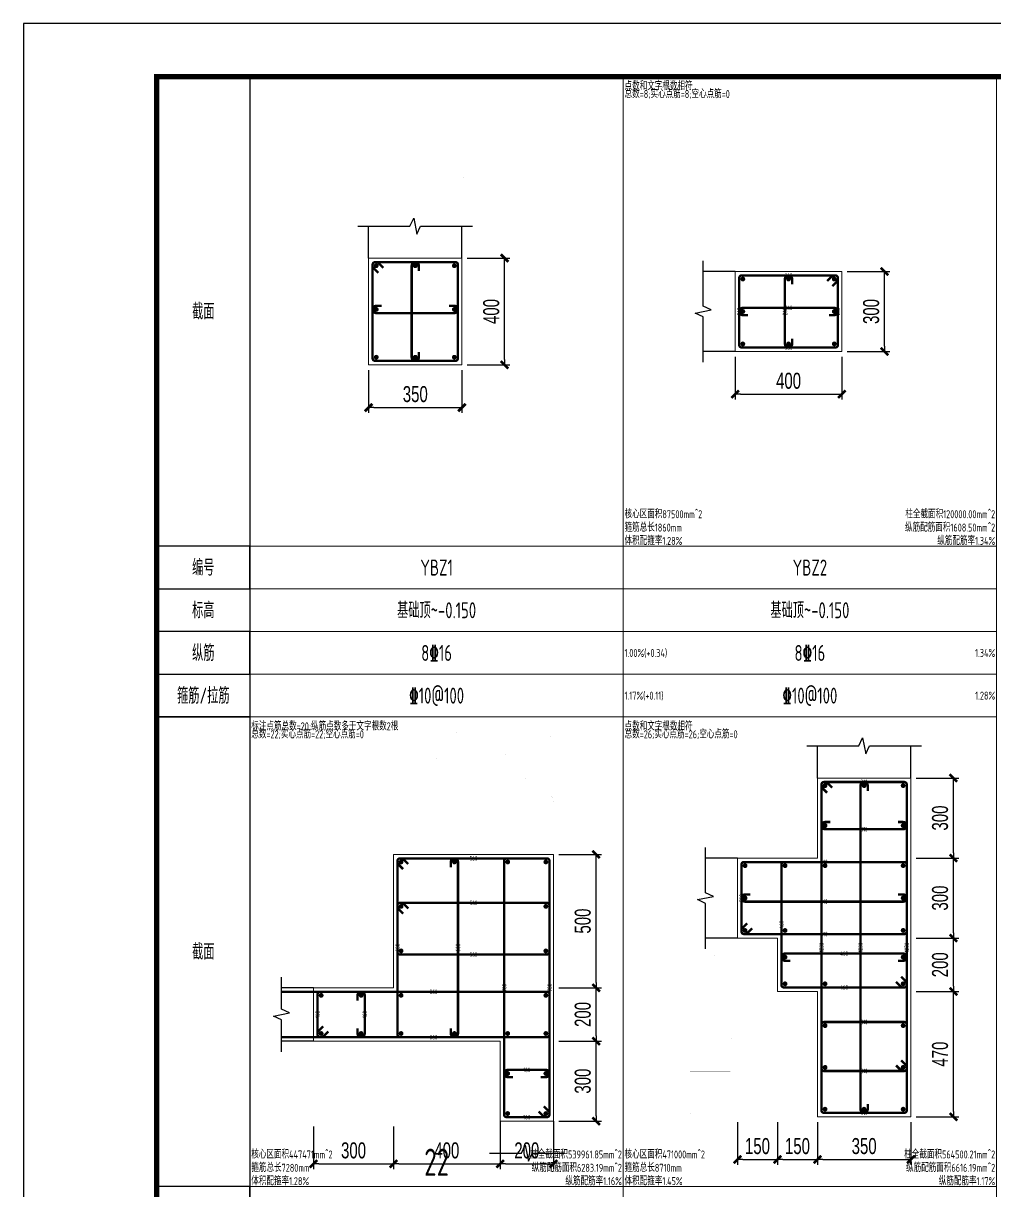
# Model space of a CAD drawing. Extents: x -129922 to 1190196, y -520662 to 139923.
# Drawn here: x 391697 to 409931, y -52193 to -30297 of the extents above; entities that cross this region are included whole.
import ezdxf
from ezdxf.enums import TextEntityAlignment as Align

# ---------------------------------------------------------------- set-up
doc = ezdxf.new("R2010")
doc.units = 0
doc.header["$LTSCALE"] = 1000
doc.header["$MEASUREMENT"] = 0
for name, color, linetype, lineweight in [('S-墙柱-REIN', 1, 'Continuous', 20), ('S-墙柱-大样细线', 7, 'Continuous', 20), ('S-大样-REIN', 1, 'Continuous', 20), ('S-大样-实线', 2, 'Continuous', 20), ('S-板-楼板负筋', 1, 'Continuous', 20), ('S-通用-TAB', 7, 'Continuous', 20)]:
    doc.layers.add(name, color=color, linetype=linetype, lineweight=lineweight)
for name, color, linetype in [('S-墙柱-大样细线-pdx', 7, 'Continuous'), ('S-大样-REIN-墙筋', 6, 'Continuous'), ('S-大样-实线-pdx', 7, 'Continuous'), ('S-通用-TAB-表头', 127, 'Continuous'), ('Y-云图图框', 7, 'Continuous'), ('z-计算配筋', 7, 'Continuous'), ('z-详图标注', 3, 'Continuous')]:
    doc.layers.add(name, color=color, linetype=linetype)
doc.layers.add('箍筋长度', color=3, linetype='Continuous', plot=False)
doc.layers.add('配箍校核', color=34, linetype='Continuous', plot=False)
doc.styles.add('_YT_Name', font='', dxfattribs={"width": 0.8})
doc.styles.add('_YT_Sign_Text', font='ros.shx', dxfattribs={"width": 0.8, "bigfont": 'hztxt.shx'})
doc.styles.add('BW_Dim', font='Bweng.shx', dxfattribs={"width": 0.7, "bigfont": 'hztxt.shx'})
doc.styles.add('BW_Rein', font='tssdeng.shx', dxfattribs={"width": 0.7, "bigfont": 'hztxt.shx'})
doc.styles.get("Standard").update_dxf_attribs({"font": 'gbenor.shx', "bigfont": 'gbcbig.shx'})
doc.styles.get('_YT_Name').set_extended_font_data('SimHei')
doc.dimstyles.new('Cyz_20_100', dxfattribs={"dimtxt": 300, "dimasz": 100, "dimexe": 100, "dimexo": 100, "dimgap": 100, "dimtad": 1, "dimdec": 0, "dimlfac": 0.2, "dimzin": 0, "dimdsep": 46, "dimtxsty": 'BW_Dim', "dimblk": '_bwk', "dimcen": 0, "dimclrt": 7, "dimadec": 0, "dimazin": 0, "dimtfac": 1, "dimtdec": 0, "dimtix": 1, "dimtmove": 2, "dimatfit": 0, "dimfxl": 0, "dimtolj": 1, "dimtzin": 0, "dimarcsym": 0})

# ---------------------------------------------------------------- blocks, each defined once
blk = doc.blocks.new('_bwk')
blk.add_line((-1, 0), (0, 0))
at = {"const_width": 0.5}
blk.add_lwpolyline([(-0.7, -0.7), (0.7, 0.7)], dxfattribs=at)
blk = doc.blocks.new('*D727')
at = {"layer": 'Defpoints', "color": 0, "transparency": 16777216}
for p in [(399922, -34697), (400722, -34697), (399922, -36697)]:
    blk.add_point(p, dxfattribs=at)
at = {"layer": 'z-详图标注', "color": 0, "lineweight": -2, "transparency": 16777216}
for p, q in [((400022, -34697), (400822, -34697)), ((400722, -36597), (400722, -34797)), ((400022, -36697), (400822, -36697))]:
    blk.add_line(p, q, dxfattribs=at)
at = {"layer": 'z-详图标注', "color": 0, "lineweight": -2, "transparency": 16777216, "xscale": 100, "yscale": 100, "zscale": 100}
for p, rotation in [((400722, -34697), 90), ((400722, -36697), 270)]:
    blk.add_blockref('_bwk', p, dxfattribs=dict(at, rotation=rotation))
at = {"layer": 'z-详图标注', "color": 7, "transparency": 16777216, "insert": (400472, -35697), "char_height": 300, "attachment_point": 5, "rotation": 90, "style": 'BW_Dim'}
blk.add_mtext('\\A1;400', dxfattribs=at)
blk = doc.blocks.new('*D728')
at = {"layer": 'Defpoints', "color": 0, "transparency": 16777216}
for p in [(398172, -36697), (399922, -36697), (399922, -37497)]:
    blk.add_point(p, dxfattribs=at)
at = {"layer": 'z-详图标注', "color": 0, "lineweight": -2, "transparency": 16777216}
for p, q in [((398172, -36797), (398172, -37597)), ((399922, -36797), (399922, -37597)), ((398272, -37497), (399822, -37497))]:
    blk.add_line(p, q, dxfattribs=at)
at = {"layer": 'z-详图标注', "color": 0, "lineweight": -2, "transparency": 16777216, "xscale": 100, "yscale": 100, "zscale": 100, "rotation": 180}
blk.add_blockref('_bwk', (398172, -37497), dxfattribs=at)
at = {"layer": 'z-详图标注', "color": 0, "lineweight": -2, "transparency": 16777216, "xscale": 100, "yscale": 100, "zscale": 100}
blk.add_blockref('_bwk', (399922, -37497), dxfattribs=at)
at = {"layer": 'z-详图标注', "color": 7, "transparency": 16777216, "insert": (399047, -37247), "char_height": 300, "attachment_point": 5, "style": 'BW_Dim'}
blk.add_mtext('\\A1;350', dxfattribs=at)
blk = doc.blocks.new('*D729')
at = {"layer": 'Defpoints', "color": 0, "transparency": 16777216}
for p in [(407047, -34947), (407847, -34947), (407047, -36447)]:
    blk.add_point(p, dxfattribs=at)
at = {"layer": 'z-详图标注', "color": 0, "lineweight": -2, "transparency": 16777216}
for p, q in [((407147, -34947), (407947, -34947)), ((407847, -36347), (407847, -35047)), ((407147, -36447), (407947, -36447))]:
    blk.add_line(p, q, dxfattribs=at)
at = {"layer": 'z-详图标注', "color": 0, "lineweight": -2, "transparency": 16777216, "xscale": 100, "yscale": 100, "zscale": 100}
for p, rotation in [((407847, -34947), 90), ((407847, -36447), 270)]:
    blk.add_blockref('_bwk', p, dxfattribs=dict(at, rotation=rotation))
at = {"layer": 'z-详图标注', "color": 7, "transparency": 16777216, "insert": (407597, -35697), "char_height": 300, "attachment_point": 5, "rotation": 90, "style": 'BW_Dim'}
blk.add_mtext('\\A1;300', dxfattribs=at)
blk = doc.blocks.new('*D730')
at = {"layer": 'Defpoints', "color": 0, "transparency": 16777216}
for p in [(405047, -36447), (407047, -36447), (407047, -37247)]:
    blk.add_point(p, dxfattribs=at)
at = {"layer": 'z-详图标注', "color": 0, "lineweight": -2, "transparency": 16777216}
for p, q in [((405047, -36547), (405047, -37347)), ((407047, -36547), (407047, -37347)), ((405147, -37247), (406947, -37247))]:
    blk.add_line(p, q, dxfattribs=at)
at = {"layer": 'z-详图标注', "color": 0, "lineweight": -2, "transparency": 16777216, "xscale": 100, "yscale": 100, "zscale": 100, "rotation": 180}
blk.add_blockref('_bwk', (405047, -37247), dxfattribs=at)
at = {"layer": 'z-详图标注', "color": 0, "lineweight": -2, "transparency": 16777216, "xscale": 100, "yscale": 100, "zscale": 100}
blk.add_blockref('_bwk', (407047, -37247), dxfattribs=at)
at = {"layer": 'z-详图标注', "color": 7, "transparency": 16777216, "insert": (406047, -36997), "char_height": 300, "attachment_point": 5, "style": 'BW_Dim'}
blk.add_mtext('\\A1;400', dxfattribs=at)
blk = doc.blocks.new('*D850')
at = {"layer": 'Defpoints', "color": 0, "transparency": 16777216}
for p in [(408339, -48441), (409139, -48441), (408339, -50791)]:
    blk.add_point(p, dxfattribs=at)
at = {"layer": 'z-详图标注', "color": 0, "lineweight": -2, "transparency": 16777216}
for p, q in [((408439, -48441), (409239, -48441)), ((409139, -50691), (409139, -48541)), ((408439, -50791), (409239, -50791))]:
    blk.add_line(p, q, dxfattribs=at)
at = {"layer": 'z-详图标注', "color": 0, "lineweight": -2, "transparency": 16777216, "xscale": 100, "yscale": 100, "zscale": 100}
for p, rotation in [((409139, -48441), 90), ((409139, -50791), 270)]:
    blk.add_blockref('_bwk', p, dxfattribs=dict(at, rotation=rotation))
at = {"layer": 'z-详图标注', "color": 7, "transparency": 16777216, "insert": (408889, -49616), "char_height": 300, "attachment_point": 5, "rotation": 90, "style": 'BW_Dim'}
blk.add_mtext('\\A1;470', dxfattribs=at)
blk = doc.blocks.new('*D851')
at = {"layer": 'Defpoints', "color": 0, "transparency": 16777216}
for p in [(408339, -47441), (409139, -47441), (408339, -48441)]:
    blk.add_point(p, dxfattribs=at)
at = {"layer": 'z-详图标注', "color": 0, "lineweight": -2, "transparency": 16777216}
for p, q in [((408439, -47441), (409239, -47441)), ((409139, -48341), (409139, -47541)), ((408439, -48441), (409239, -48441))]:
    blk.add_line(p, q, dxfattribs=at)
at = {"layer": 'z-详图标注', "color": 0, "lineweight": -2, "transparency": 16777216, "xscale": 100, "yscale": 100, "zscale": 100}
for p, rotation in [((409139, -47441), 90), ((409139, -48441), 270)]:
    blk.add_blockref('_bwk', p, dxfattribs=dict(at, rotation=rotation))
at = {"layer": 'z-详图标注', "color": 7, "transparency": 16777216, "insert": (408889, -47941), "char_height": 300, "attachment_point": 5, "rotation": 90, "style": 'BW_Dim'}
blk.add_mtext('\\A1;200', dxfattribs=at)
blk = doc.blocks.new('*D852')
at = {"layer": 'Defpoints', "color": 0, "transparency": 16777216}
for p in [(408339, -45941), (409139, -45941), (408339, -47441)]:
    blk.add_point(p, dxfattribs=at)
at = {"layer": 'z-详图标注', "color": 0, "lineweight": -2, "transparency": 16777216}
for p, q in [((408439, -45941), (409239, -45941)), ((409139, -47341), (409139, -46041)), ((408439, -47441), (409239, -47441))]:
    blk.add_line(p, q, dxfattribs=at)
at = {"layer": 'z-详图标注', "color": 0, "lineweight": -2, "transparency": 16777216, "xscale": 100, "yscale": 100, "zscale": 100}
for p, rotation in [((409139, -45941), 90), ((409139, -47441), 270)]:
    blk.add_blockref('_bwk', p, dxfattribs=dict(at, rotation=rotation))
at = {"layer": 'z-详图标注', "color": 7, "transparency": 16777216, "insert": (408889, -46691), "char_height": 300, "attachment_point": 5, "rotation": 90, "style": 'BW_Dim'}
blk.add_mtext('\\A1;300', dxfattribs=at)
blk = doc.blocks.new('*D853')
at = {"layer": 'Defpoints', "color": 0, "transparency": 16777216}
for p in [(408339, -44441), (409139, -44441), (408339, -45941)]:
    blk.add_point(p, dxfattribs=at)
at = {"layer": 'z-详图标注', "color": 0, "lineweight": -2, "transparency": 16777216}
for p, q in [((408439, -44441), (409239, -44441)), ((409139, -45841), (409139, -44541)), ((408439, -45941), (409239, -45941))]:
    blk.add_line(p, q, dxfattribs=at)
at = {"layer": 'z-详图标注', "color": 0, "lineweight": -2, "transparency": 16777216, "xscale": 100, "yscale": 100, "zscale": 100}
for p, rotation in [((409139, -44441), 90), ((409139, -45941), 270)]:
    blk.add_blockref('_bwk', p, dxfattribs=dict(at, rotation=rotation))
at = {"layer": 'z-详图标注', "color": 7, "transparency": 16777216, "insert": (408889, -45191), "char_height": 300, "attachment_point": 5, "rotation": 90, "style": 'BW_Dim'}
blk.add_mtext('\\A1;300', dxfattribs=at)
blk = doc.blocks.new('*D854')
at = {"layer": 'Defpoints', "color": 0, "transparency": 16777216}
for p in [(405089, -50791), (405839, -50791), (405839, -51591)]:
    blk.add_point(p, dxfattribs=at)
at = {"layer": 'z-详图标注', "color": 0, "lineweight": -2, "transparency": 16777216}
for p, q in [((405089, -50891), (405089, -51691)), ((405839, -50891), (405839, -51691)), ((405189, -51591), (405739, -51591))]:
    blk.add_line(p, q, dxfattribs=at)
at = {"layer": 'z-详图标注', "color": 0, "lineweight": -2, "transparency": 16777216, "xscale": 100, "yscale": 100, "zscale": 100, "rotation": 180}
blk.add_blockref('_bwk', (405089, -51591), dxfattribs=at)
at = {"layer": 'z-详图标注', "color": 0, "lineweight": -2, "transparency": 16777216, "xscale": 100, "yscale": 100, "zscale": 100}
blk.add_blockref('_bwk', (405839, -51591), dxfattribs=at)
at = {"layer": 'z-详图标注', "color": 7, "transparency": 16777216, "insert": (405464, -51341), "char_height": 300, "attachment_point": 5, "style": 'BW_Dim'}
blk.add_mtext('\\A1;150', dxfattribs=at)
blk = doc.blocks.new('*D855')
at = {"layer": 'Defpoints', "color": 0, "transparency": 16777216}
for p in [(405839, -50791), (406589, -50791), (406589, -51591)]:
    blk.add_point(p, dxfattribs=at)
at = {"layer": 'z-详图标注', "color": 0, "lineweight": -2, "transparency": 16777216}
for p, q in [((405839, -50891), (405839, -51691)), ((406589, -50891), (406589, -51691)), ((405939, -51591), (406489, -51591))]:
    blk.add_line(p, q, dxfattribs=at)
at = {"layer": 'z-详图标注', "color": 0, "lineweight": -2, "transparency": 16777216, "xscale": 100, "yscale": 100, "zscale": 100, "rotation": 180}
blk.add_blockref('_bwk', (405839, -51591), dxfattribs=at)
at = {"layer": 'z-详图标注', "color": 0, "lineweight": -2, "transparency": 16777216, "xscale": 100, "yscale": 100, "zscale": 100}
blk.add_blockref('_bwk', (406589, -51591), dxfattribs=at)
at = {"layer": 'z-详图标注', "color": 7, "transparency": 16777216, "insert": (406214, -51341), "char_height": 300, "attachment_point": 5, "style": 'BW_Dim'}
blk.add_mtext('\\A1;150', dxfattribs=at)
blk = doc.blocks.new('*D856')
at = {"layer": 'Defpoints', "color": 0, "transparency": 16777216}
for p in [(406589, -50791), (408339, -50791), (408339, -51591)]:
    blk.add_point(p, dxfattribs=at)
at = {"layer": 'z-详图标注', "color": 0, "lineweight": -2, "transparency": 16777216}
for p, q in [((406589, -50891), (406589, -51691)), ((408339, -50891), (408339, -51691)), ((406689, -51591), (408239, -51591))]:
    blk.add_line(p, q, dxfattribs=at)
at = {"layer": 'z-详图标注', "color": 0, "lineweight": -2, "transparency": 16777216, "xscale": 100, "yscale": 100, "zscale": 100, "rotation": 180}
blk.add_blockref('_bwk', (406589, -51591), dxfattribs=at)
at = {"layer": 'z-详图标注', "color": 0, "lineweight": -2, "transparency": 16777216, "xscale": 100, "yscale": 100, "zscale": 100}
blk.add_blockref('_bwk', (408339, -51591), dxfattribs=at)
at = {"layer": 'z-详图标注', "color": 7, "transparency": 16777216, "insert": (407464, -51341), "char_height": 300, "attachment_point": 5, "style": 'BW_Dim'}
blk.add_mtext('\\A1;350', dxfattribs=at)
blk = doc.blocks.new('ECMCTK_A1_横_单行图名--0')
at = {"color": 4}
blk.add_lwpolyline([(0, 0), (841, 0), (841, 594), (0, 594)], close=True, dxfattribs=at)
at = {"const_width": 1}
blk.add_lwpolyline([(25, 10), (831, 10), (831, 584), (25, 584)], close=True, dxfattribs=at)
at = {"color": 80, "flags": 3}
for tag, height, p in [('YTHQINS', 3, (34.31, 585.5)), ('ECMCKEY', 3, (292.07, 288.23)), ('YTTQINS', 5.62, (848.03, 12.81)), ('YTFRAME', 3, (652.76, 5.84)), ('YTBARCODE_T1', 3, (749.78, 5.95))]:
    blk.add_attdef(tag, text='', height=height, dxfattribs=at).set_placement(p, align=Align.MIDDLE_CENTER)
for tag, height, style, width, p in [('证书编号', 4, '_YT_Sign_Text', 0.8, (708.87, 43.81)), ('审查批准号', 4, '_YT_Sign_Text', 0.8, (761.06, 43.81)), ('工程号', 4, '_YT_Sign_Text', 0.5, (804.08, 44.12)), ('设计单位', 6, '_YT_Name', 0.8, (623.75, 38.6)), ('建设单位', 4, '_YT_Sign_Text', 0.8, (734.96, 36.11)), ('阶段', 4, '_YT_Sign_Text', 0.8, (804.08, 35.81)), ('项目号', 4, '_YT_Sign_Text', 0.5, (822.08, 33.72)), ('项目名称', 4, '_YT_Sign_Text', 0.8, (734.96, 28.11)), ('专业', 4, '_YT_Sign_Text', 0.8, (804.08, 27.31)), ('图纸编号', 4, '_YT_Sign_Text', 0.5, (803.93, 19.36)), ('图纸名称', 4.5, '_YT_Name', 0.8, (735.39, 15.06)), ('出图比例', 4.2, '_YT_Sign_Text', 0.8, (681.82, 11.78)), ('日期', 4, '_YT_Sign_Text', 0.5, (803.88, 12.13)), ('版本号', 4, '_YT_Sign_Text', 0.8, (822.08, 13))]:
    blk.add_attdef(tag, text='', height=height, dxfattribs=dict(style=style, width=width)).set_placement(p, align=Align.CENTER)
at = {"style": '_YT_Sign_Text', "width": 0.8, "flags": 3}
for tag, p, height in [('{审定人}', (605.87, 26.45), 6.24), ('{校对人}', (658.35, 26.53), 6.24), ('[审定人]', (590.95, 27.81), 4.1), ('[校对人]', (642.23, 27.82), 4.1), ('[审核人]', (591.01, 19.76), 4.1), ('{审核人}', (606.98, 18.44), 6.24), ('[设计人]', (642.47, 20.21), 4.1), ('{设计人}', (658.48, 18.54), 6.24), ('{项目负责人}', (608.28, 10.72), 6.24), ('[项目负责人]', (590.78, 12.01), 4.1), ('[专业负责人]', (642.74, 11.77), 4.1), ('{专业负责人}', (658.58, 10.36), 6.24)]:
    blk.add_attdef(tag, p, '', height=height, dxfattribs=at)
at = {"color": 80, "flags": 3}
for tag, p in [('YTQRCODE', (551.04, 11.91)), ('YTBZSIT', (25, 10)), ('EXT_TK_LEFT', (25, 10))]:
    blk.add_attdef(tag, p, '', height=3, dxfattribs=at)
blk = doc.blocks.new('*D2180')
at = {"layer": 'Defpoints', "color": 0, "transparency": 16777216}
for p in [(401638, -49372), (402438, -49372), (401638, -50872)]:
    blk.add_point(p, dxfattribs=at)
at = {"layer": 'z-详图标注', "color": 0, "lineweight": -2, "transparency": 16777216}
for p, q in [((401738, -49372), (402538, -49372)), ((402438, -50772), (402438, -49472)), ((401738, -50872), (402538, -50872))]:
    blk.add_line(p, q, dxfattribs=at)
at = {"layer": 'z-详图标注', "color": 0, "lineweight": -2, "transparency": 16777216, "xscale": 100, "yscale": 100, "zscale": 100}
for p, rotation in [((402438, -49372), 90), ((402438, -50872), 270)]:
    blk.add_blockref('_bwk', p, dxfattribs=dict(at, rotation=rotation))
at = {"layer": 'z-详图标注', "color": 7, "transparency": 16777216, "insert": (402188, -50122), "char_height": 300, "attachment_point": 5, "rotation": 90, "style": 'BW_Dim'}
blk.add_mtext('\\A1;300', dxfattribs=at)
blk = doc.blocks.new('*D2181')
at = {"layer": 'Defpoints', "color": 0, "transparency": 16777216}
for p in [(401638, -48372), (402438, -48372), (401638, -49372)]:
    blk.add_point(p, dxfattribs=at)
at = {"layer": 'z-详图标注', "color": 0, "lineweight": -2, "transparency": 16777216}
for p, q in [((401738, -48372), (402538, -48372)), ((402438, -49272), (402438, -48472)), ((401738, -49372), (402538, -49372))]:
    blk.add_line(p, q, dxfattribs=at)
at = {"layer": 'z-详图标注', "color": 0, "lineweight": -2, "transparency": 16777216, "xscale": 100, "yscale": 100, "zscale": 100}
for p, rotation in [((402438, -48372), 90), ((402438, -49372), 270)]:
    blk.add_blockref('_bwk', p, dxfattribs=dict(at, rotation=rotation))
at = {"layer": 'z-详图标注', "color": 7, "transparency": 16777216, "insert": (402188, -48872), "char_height": 300, "attachment_point": 5, "rotation": 90, "style": 'BW_Dim'}
blk.add_mtext('\\A1;200', dxfattribs=at)
blk = doc.blocks.new('*D2182')
at = {"layer": 'Defpoints', "color": 0, "transparency": 16777216}
for p in [(401638, -45872), (402438, -45872), (401638, -48372)]:
    blk.add_point(p, dxfattribs=at)
at = {"layer": 'z-详图标注', "color": 0, "lineweight": -2, "transparency": 16777216}
for p, q in [((401738, -45872), (402538, -45872)), ((402438, -48272), (402438, -45972)), ((401738, -48372), (402538, -48372))]:
    blk.add_line(p, q, dxfattribs=at)
at = {"layer": 'z-详图标注', "color": 0, "lineweight": -2, "transparency": 16777216, "xscale": 100, "yscale": 100, "zscale": 100}
for p, rotation in [((402438, -45872), 90), ((402438, -48372), 270)]:
    blk.add_blockref('_bwk', p, dxfattribs=dict(at, rotation=rotation))
at = {"layer": 'z-详图标注', "color": 7, "transparency": 16777216, "insert": (402188, -47122), "char_height": 300, "attachment_point": 5, "rotation": 90, "style": 'BW_Dim'}
blk.add_mtext('\\A1;500', dxfattribs=at)
blk = doc.blocks.new('*D2183')
at = {"layer": 'Defpoints', "color": 0, "transparency": 16777216}
for p in [(397139, -50872), (398639, -50872), (398639, -51672)]:
    blk.add_point(p, dxfattribs=at)
at = {"layer": 'z-详图标注', "color": 0, "lineweight": -2, "transparency": 16777216}
for p, q in [((397139, -50972), (397139, -51772)), ((398639, -50972), (398639, -51772)), ((397239, -51672), (398539, -51672))]:
    blk.add_line(p, q, dxfattribs=at)
at = {"layer": 'z-详图标注', "color": 0, "lineweight": -2, "transparency": 16777216, "xscale": 100, "yscale": 100, "zscale": 100, "rotation": 180}
blk.add_blockref('_bwk', (397139, -51672), dxfattribs=at)
at = {"layer": 'z-详图标注', "color": 0, "lineweight": -2, "transparency": 16777216, "xscale": 100, "yscale": 100, "zscale": 100}
blk.add_blockref('_bwk', (398639, -51672), dxfattribs=at)
at = {"layer": 'z-详图标注', "color": 7, "transparency": 16777216, "insert": (397889, -51422), "char_height": 300, "attachment_point": 5, "style": 'BW_Dim'}
blk.add_mtext('\\A1;300', dxfattribs=at)
blk = doc.blocks.new('*D2184')
at = {"layer": 'Defpoints', "color": 0, "transparency": 16777216}
for p in [(398638, -50872), (400638, -50872), (400638, -51672)]:
    blk.add_point(p, dxfattribs=at)
at = {"layer": 'z-详图标注', "color": 0, "lineweight": -2, "transparency": 16777216}
for p, q in [((398638, -50972), (398638, -51772)), ((400638, -50972), (400638, -51772)), ((398738, -51672), (400538, -51672))]:
    blk.add_line(p, q, dxfattribs=at)
at = {"layer": 'z-详图标注', "color": 0, "lineweight": -2, "transparency": 16777216, "xscale": 100, "yscale": 100, "zscale": 100, "rotation": 180}
blk.add_blockref('_bwk', (398638, -51672), dxfattribs=at)
at = {"layer": 'z-详图标注', "color": 0, "lineweight": -2, "transparency": 16777216, "xscale": 100, "yscale": 100, "zscale": 100}
blk.add_blockref('_bwk', (400638, -51672), dxfattribs=at)
at = {"layer": 'z-详图标注', "color": 7, "transparency": 16777216, "insert": (399638, -51422), "char_height": 300, "attachment_point": 5, "style": 'BW_Dim'}
blk.add_mtext('\\A1;400', dxfattribs=at)
blk = doc.blocks.new('*D2185')
at = {"layer": 'Defpoints', "color": 0, "transparency": 16777216}
for p in [(400638, -50872), (401638, -50872), (401638, -51672)]:
    blk.add_point(p, dxfattribs=at)
at = {"layer": 'z-详图标注', "color": 0, "lineweight": -2, "transparency": 16777216}
for p, q in [((400638, -50972), (400638, -51772)), ((401638, -50972), (401638, -51772)), ((400738, -51672), (401538, -51672))]:
    blk.add_line(p, q, dxfattribs=at)
at = {"layer": 'z-详图标注', "color": 0, "lineweight": -2, "transparency": 16777216, "xscale": 100, "yscale": 100, "zscale": 100, "rotation": 180}
blk.add_blockref('_bwk', (400638, -51672), dxfattribs=at)
at = {"layer": 'z-详图标注', "color": 0, "lineweight": -2, "transparency": 16777216, "xscale": 100, "yscale": 100, "zscale": 100}
blk.add_blockref('_bwk', (401638, -51672), dxfattribs=at)
at = {"layer": 'z-详图标注', "color": 7, "transparency": 16777216, "insert": (401138, -51422), "char_height": 300, "attachment_point": 5, "style": 'BW_Dim'}
blk.add_mtext('\\A1;200', dxfattribs=at)

msp = doc.modelspace()

# ---------------------------------------------------------------- linework, layer by layer
at = {"layer": 'S-墙柱-REIN', "const_width": 45}
for points in [[(398758, -46014.5, 1), (398803, -46014.5, 1)], [(399758, -46014.5, 1), (399803, -46014.5, 1)], [(400758, -46014.5, 1), (400803, -46014.5, 1)], [(401473, -46014.5, 1), (401518, -46014.5, 1)], [(398758, -46847.8, 1), (398803, -46847.8, 1)], [(401473, -46847.8, 1), (401518, -46847.8, 1)], [(398758, -47681.1, 1), (398803, -47681.1, 1)], [(401473, -47681.1, 1), (401518, -47681.1, 1)], [(397259, -48514.5, 1), (397304, -48514.5, 1)], [(398008.5, -48514.5, 1), (398053.5, -48514.5, 1)], [(398758, -48514.5, 1), (398803, -48514.5, 1)], [(401473, -48514.5, 1), (401518, -48514.5, 1)], [(397259, -49229.5, 1), (397304, -49229.5, 1)], [(398008.5, -49229.5, 1), (398053.5, -49229.5, 1)], [(398758, -49229.5, 1), (398803, -49229.5, 1)], [(399758, -49229.5, 1), (399803, -49229.5, 1)], [(400758, -49229.5, 1), (400803, -49229.5, 1)], [(401473, -49229.5, 1), (401518, -49229.5, 1)], [(400758, -49979.5, 1), (400803, -49979.5, 1)], [(401473, -49979.5, 1), (401518, -49979.5, 1)], [(400758, -50729.5, 1), (400803, -50729.5, 1)], [(401473, -50729.5, 1), (401518, -50729.5, 1)]]:
    msp.add_lwpolyline(points, format="xyb", close=True, dxfattribs=at)
at = {"layer": 'S-墙柱-大样细线'}
msp.add_lwpolyline([(398638, -48372), (398638, -45872), (401638, -45872), (401638, -48872), (401638, -50872), (400638, -50872), (400638, -49372), (398629, -49372), (397139, -49372), (397139, -48372), (398638, -48372)], dxfattribs=at)
at = {"layer": 'S-墙柱-大样细线-pdx'}
for points in [[(396539, -49572), (396539, -48972), (396389, -48902), (396689, -48842), (396539, -48772), (396539, -48172)], [(397139, -48372), (396539, -48372)], [(397139, -49372), (396539, -49372)], [(400638, -50872), (400638, -51472)], [(401638, -50872), (401638, -51472)], [(400438, -51472), (401038, -51472), (401108, -51322), (401168, -51622), (401238, -51472), (401838, -51472)]]:
    msp.add_lwpolyline(points, dxfattribs=at)
at = {"layer": 'S-大样-REIN', "const_width": 45}
for points in [[(398291.7, -34839.4, 1), (398336.7, -34839.4, 1)], [(399024.2, -34839.4, 1), (399069.2, -34839.4, 1)], [(399756.7, -34839.4, 1), (399801.7, -34839.4, 1)], [(405166.7, -35089.4, 1), (405211.7, -35089.4, 1)], [(406024.2, -35089.4, 1), (406069.2, -35089.4, 1)], [(406881.7, -35089.4, 1), (406926.7, -35089.4, 1)], [(398291.7, -35658.8, 1), (398336.7, -35658.8, 1)], [(399756.7, -35658.8, 1), (399801.7, -35658.8, 1)], [(405166.7, -35696.9, 1), (405211.7, -35696.9, 1)], [(406881.7, -35696.9, 1), (406926.7, -35696.9, 1)], [(405166.7, -36304.4, 1), (405211.7, -36304.4, 1)], [(406024.2, -36304.4, 1), (406069.2, -36304.4, 1)], [(406881.7, -36304.4, 1), (406926.7, -36304.4, 1)], [(398291.7, -36554.4, 1), (398336.7, -36554.4, 1)], [(399024.2, -36554.4, 1), (399069.2, -36554.4, 1)], [(399756.7, -36554.4, 1), (399801.7, -36554.4, 1)], [(406708.8, -44583.2, 1), (406753.8, -44583.2, 1)], [(407441.3, -44583.2, 1), (407486.3, -44583.2, 1)], [(408173.8, -44583.2, 1), (408218.8, -44583.2, 1)], [(406708.8, -45333.2, 1), (406753.8, -45333.2, 1)], [(408173.8, -45333.2, 1), (408218.8, -45333.2, 1)], [(405208.8, -46083.2, 1), (405253.8, -46083.2, 1)], [(405958.8, -46083.2, 1), (406003.8, -46083.2, 1)], [(406708.8, -46083.2, 1), (406753.8, -46083.2, 1)], [(408173.8, -46083.2, 1), (408218.8, -46083.2, 1)], [(405208.8, -46690.7, 1), (405253.8, -46690.7, 1)], [(408173.8, -46690.7, 1), (408218.8, -46690.7, 1)], [(405208.8, -47298.2, 1), (405253.8, -47298.2, 1)], [(405958.8, -47298.2, 1), (406003.8, -47298.2, 1)], [(408173.8, -47298.2, 1), (408218.8, -47298.2, 1)], [(405958.8, -47798.2, 1), (406003.8, -47798.2, 1)], [(408173.8, -47798.2, 1), (408218.8, -47798.2, 1)], [(405958.8, -48298.2, 1), (406003.8, -48298.2, 1)], [(406708.8, -48298.2, 1), (406753.8, -48298.2, 1)], [(408173.8, -48298.2, 1), (408218.8, -48298.2, 1)], [(406708.8, -49081.6, 1), (406753.8, -49081.6, 1)], [(408173.8, -49081.6, 1), (408218.8, -49081.6, 1)], [(406708.8, -49864.9, 1), (406753.8, -49864.9, 1)], [(408173.8, -49864.9, 1), (408218.8, -49864.9, 1)], [(406708.8, -50648.2, 1), (406753.8, -50648.2, 1)], [(407441.3, -50648.2, 1), (407486.3, -50648.2, 1)], [(408173.8, -50648.2, 1), (408218.8, -50648.2, 1)]]:
    msp.add_lwpolyline(points, format="xyb", close=True, dxfattribs=at)
at = {"layer": 'S-大样-REIN', "color": 1}
for points, const_width in [([(400220, -42406.2), (400174, -42360.3, 0.1989124), (400157.1, -42353.2), (400143.3, -42353.2, 0.4142136), (400119.3, -42377.2), (400119.3, -44004.2, 0.4142136), (400143.3, -44028.2), (401520.3, -44028.2, 0.4142136), (401544.3, -44004.2), (401544.3, -42377.2, 0.4142136), (401520.3, -42353.2), (400143.3, -42353.2, 0.4142136), (400119.3, -42377.2), (400119.3, -42391, 0.1989124), (400126.3, -42408), (400172.3, -42454)], 0.15), ([(401556.1, -44837.7), (401602, -44883.7, 0.1989124), (401619, -44890.7), (401632.8, -44890.7, 0.4142136), (401656.8, -44866.7), (401656.8, -42489.7, 0.4142136), (401632.8, -42465.7), (401255.8, -42465.7, 0.4142136), (401231.8, -42489.7), (401231.8, -44866.7, 0.4142136), (401255.8, -44890.7), (401632.8, -44890.7, 0.4142136), (401656.8, -44866.7), (401656.8, -44852.9, 0.1989124), (401649.7, -44836), (401603.8, -44790)], 0.15), ([(399479, -43983.8), (399433, -44029.7, 0.1989124), (399426, -44046.7), (399426, -44060.5, 0.4142136), (399450, -44084.5), (401576.5, -44084.5, 0.4142136), (401600.5, -44060.5), (401600.5, -43683.5, 0.4142136), (401576.5, -43659.5), (399450, -43659.5, 0.4142136), (399426, -43683.5), (399426, -44060.5, 0.4142136), (399450, -44084.5), (399463.8, -44084.5, 0.1989124), (399480.8, -44077.5), (399526.7, -44031.5)], 0.15), ([(398914.5, -46053), (398822.5, -45961, 0.1989124), (398788.6, -45947), (398761, -45947, 0.4142136), (398713, -45995), (398713, -49249, 0.4142136), (398761, -49297), (401515, -49297, 0.4142136), (401563, -49249), (401563, -45995, 0.4142136), (401515, -45947), (398761, -45947, 0.4142136), (398713, -45995), (398713, -46022.6, 0.1989124), (398727.1, -46056.5), (398819, -46148.4)], 45), ([(401361.6, -50691), (401453.5, -50782.9, 0.1989124), (401487.4, -50797), (401515, -50797, 0.4142136), (401563, -50749), (401563, -45995, 0.4142136), (401515, -45947), (400761, -45947, 0.4142136), (400713, -45995), (400713, -50749, 0.4142136), (400761, -50797), (401515, -50797, 0.4142136), (401563, -50749), (401563, -50721.4, 0.1989124), (401549, -50687.5), (401457, -50595.5)], 45), ([(397320, -49095.5), (397228, -49187.5, 0.1989124), (397214, -49221.4), (397214, -49249, 0.4142136), (397262, -49297), (401515, -49297, 0.4142136), (401563, -49249), (401563, -48495, 0.4142136), (401515, -48447), (397262, -48447, 0.4142136), (397214, -48495), (397214, -49249, 0.4142136), (397262, -49297), (397289.6, -49297, 0.1989124), (397323.5, -49282.9), (397415.4, -49191)], 45)]:
    msp.add_lwpolyline(points, format="xyb", dxfattribs=dict(at, const_width=const_width))
at = {"layer": 'S-大样-REIN'}
for points, const_width in [([(400675.5, -42418.2), (400675.5, -42368.2, -1), (400743, -42368.2), (400743, -43975.7, -1), (400675.5, -43975.7), (400675.5, -43925.7)], 0.15), ([(400303.5, -42926.9), (400257.6, -42880.9, -0.1989124), (400250.5, -42863.9), (400250.5, -42850.1, -0.4142136), (400274.5, -42826.1), (401651.5, -42826.1, -0.4142136), (401675.5, -42850.1), (401675.5, -43286.3, -0.4142136), (401651.5, -43310.3), (400274.5, -43310.3, -0.4142136), (400250.5, -43286.3), (400250.5, -42850.1, -0.4142136), (400274.5, -42826.1), (400288.3, -42826.1, -0.1989124), (400305.3, -42833.2), (400351.2, -42879.1)], 0.15), ([(399800.8, -43668.2), (399800.8, -43618.2, -1), (399868.3, -43618.2), (399868.3, -43975.7, -1), (399800.8, -43975.7), (399800.8, -43925.7)], 0.15), ([(401184.3, -44459.5), (401134.3, -44459.5, -1), (401134.3, -44392), (401491.8, -44392, -1), (401491.8, -44459.5), (401441.8, -44459.5)], 0.15), ([(399713, -46114.5), (399713, -46014.5, -1), (399848, -46014.5), (399848, -49229.5, -1), (399713, -49229.5), (399713, -49129.5)], 45), ([(398819, -46981.8), (398727.1, -46889.8, -0.1989124), (398713, -46855.9), (398713, -46828.3, -0.4142136), (398761, -46780.3), (401515, -46780.3, -0.4142136), (401563, -46828.3), (401563, -47700.6, -0.4142136), (401515, -47748.6), (398761, -47748.6, -0.4142136), (398713, -47700.6), (398713, -46828.3, -0.4142136), (398761, -46780.3), (398788.6, -46780.3, -0.1989124), (398822.5, -46794.4), (398914.5, -46886.3)], 45), ([(397963.5, -48614.5), (397963.5, -48514.5, -1), (398098.5, -48514.5), (398098.5, -49229.5, -1), (397963.5, -49229.5), (397963.5, -49129.5)], 45), ([(400880.5, -50047), (400780.5, -50047, -1), (400780.5, -49912), (401495.5, -49912, -1), (401495.5, -50047), (401395.5, -50047)], 45)]:
    msp.add_lwpolyline(points, format="xyb", dxfattribs=dict(at, const_width=const_width))
at = {"layer": 'S-大样-REIN-墙筋', "const_width": 45}
for points in [[(397304, -48447), (396539, -48447)], [(397304, -49297), (396539, -49297)]]:
    msp.add_lwpolyline(points, dxfattribs=at)
at = {"layer": 'S-大样-实线'}
for points in [[(398171.7, -36696.9), (398171.7, -34696.9), (399921.7, -34696.9), (399921.7, -36696.9)], [(405046.7, -34946.9), (407046.7, -34946.9), (407046.7, -36446.9), (405046.7, -36446.9)]]:
    msp.add_lwpolyline(points, close=True, dxfattribs=at)
msp.add_lwpolyline([(408338.8, -50790.7), (406588.8, -50790.7), (406588.8, -48440.7), (405838.8, -48440.7), (405838.8, -47440.7), (405088.8, -47440.7), (405088.8, -45940.7), (406588.8, -45940.7), (406588.8, -44440.7), (408338.8, -44440.7), (408338.8, -50790.7)], dxfattribs=at)
at = {"layer": 'S-大样-实线-pdx'}
for points in [[(397971.7, -34096.9), (398946.7, -34096.9), (399016.7, -33946.9), (399076.7, -34246.9), (399146.7, -34096.9), (400121.7, -34096.9)], [(398171.7, -34696.9), (398171.7, -34096.9)], [(399921.7, -34696.9), (399921.7, -34096.9)], [(404446.7, -36646.9), (404446.7, -35796.9), (404296.7, -35726.9), (404596.7, -35666.9), (404446.7, -35596.9), (404446.7, -34746.9)], [(405046.7, -34946.9), (404446.7, -34946.9)], [(405046.7, -36446.9), (404446.7, -36446.9)], [(406388.8, -43840.7), (407363.8, -43840.7), (407433.8, -43690.7), (407493.8, -43990.7), (407563.8, -43840.7), (408538.8, -43840.7)], [(406588.8, -44440.7), (406588.8, -43840.7)], [(408338.8, -44440.7), (408338.8, -43840.7)], [(404488.8, -47640.7), (404488.8, -46790.7), (404338.8, -46720.7), (404638.8, -46660.7), (404488.8, -46590.7), (404488.8, -45740.7)], [(405088.8, -45940.7), (404488.8, -45940.7)], [(405088.8, -47440.7), (404488.8, -47440.7)]]:
    msp.add_lwpolyline(points, dxfattribs=at)
at = {"layer": 'S-板-楼板负筋'}
for points, const_width in [([(399184.9, -32787.4), (399138.9, -32741.5, 0.1989124), (399122, -32734.4), (399108.2, -32734.4, 0.4142136), (399084.2, -32758.4), (399084.2, -33635.4, 0.4142136), (399108.2, -33659.4), (399860.2, -33659.4, 0.4142136), (399884.2, -33635.4), (399884.2, -32758.4, 0.4142136), (399860.2, -32734.4), (399108.2, -32734.4, 0.4142136), (399084.2, -32758.4), (399084.2, -32772.2, 0.1989124), (399091.2, -32789.2), (399137.2, -32835.2)], 0.1), ([(399517.9, -33650.7), (399517.9, -33700.7, -1), (399450.4, -33700.7), (399450.4, -32843.2, -1), (399517.9, -32843.2), (399517.9, -32893.2)], 0.1), ([(399875.4, -33163.2), (399925.4, -33163.2, -1), (399925.4, -33230.7), (399192.9, -33230.7, -1), (399192.9, -33163.2), (399242.9, -33163.2)], 0.1), ([(406956.2, -33335.2), (407002.2, -33289.2, 0.1989124), (407009.2, -33272.2), (407009.2, -33258.4, 0.4142136), (406985.2, -33234.4), (406108.2, -33234.4, 0.4142136), (406084.2, -33258.4), (406084.2, -33885.4, 0.4142136), (406108.2, -33909.4), (406985.2, -33909.4, 0.4142136), (407009.2, -33885.4), (407009.2, -33258.4, 0.4142136), (406985.2, -33234.4), (406971.4, -33234.4, 0.1989124), (406954.4, -33241.5), (406908.5, -33287.4)], 0.1), ([(406580.4, -33900.7), (406580.4, -33950.7, -1), (406512.9, -33950.7), (406512.9, -33343.2, -1), (406580.4, -33343.2), (406580.4, -33393.2)], 0.1), ([(406092.9, -33605.7), (406042.9, -33605.7, -1), (406042.9, -33538.2), (406900.4, -33538.2, -1), (406900.4, -33605.7), (406850.4, -33605.7)], 0.1), ([(398448.1, -34877.9), (398356.2, -34786, 0.1989124), (398322.3, -34771.9), (398294.7, -34771.9, 0.4142136), (398246.7, -34819.9), (398246.7, -36573.9, 0.4142136), (398294.7, -36621.9), (399798.7, -36621.9, 0.4142136), (399846.7, -36573.9), (399846.7, -34819.9, 0.4142136), (399798.7, -34771.9), (398294.7, -34771.9, 0.4142136), (398246.7, -34819.9), (398246.7, -34847.5, 0.1989124), (398260.7, -34881.5), (398352.7, -34973.4)], 45), ([(399114.2, -36454.4), (399114.2, -36554.4, -1), (398979.2, -36554.4), (398979.2, -34839.4, -1), (399114.2, -34839.4), (399114.2, -34939.4)], 45), ([(406865.7, -35223.4), (406957.6, -35131.5, 0.1989124), (406971.7, -35097.5), (406971.7, -35069.9, 0.4142136), (406923.7, -35021.9), (405169.7, -35021.9, 0.4142136), (405121.7, -35069.9), (405121.7, -36323.9, 0.4142136), (405169.7, -36371.9), (406923.7, -36371.9, 0.4142136), (406971.7, -36323.9), (406971.7, -35069.9, 0.4142136), (406923.7, -35021.9), (406896.1, -35021.9, 0.1989124), (406862.2, -35036), (406770.2, -35127.9)], 45), ([(406114.2, -36204.4), (406114.2, -36304.4, -1), (405979.2, -36304.4), (405979.2, -35089.4, -1), (406114.2, -35089.4), (406114.2, -35189.4)], 45), ([(399679.2, -35591.3), (399779.2, -35591.3, -1), (399779.2, -35726.3), (398314.2, -35726.3, -1), (398314.2, -35591.3), (398414.2, -35591.3)], 45), ([(405289.2, -35764.4), (405189.2, -35764.4, -1), (405189.2, -35629.4), (406904.2, -35629.4, -1), (406904.2, -35764.4), (406804.2, -35764.4)], 45), ([(406865.3, -44621.7), (406773.4, -44529.8, 0.1989124), (406739.4, -44515.7), (406711.8, -44515.7, 0.4142136), (406663.8, -44563.7), (406663.8, -50667.7, 0.4142136), (406711.8, -50715.7), (408215.8, -50715.7, 0.4142136), (408263.8, -50667.7), (408263.8, -44563.7, 0.4142136), (408215.8, -44515.7), (406711.8, -44515.7, 0.4142136), (406663.8, -44563.7), (406663.8, -44591.3, 0.1989124), (406677.9, -44625.2), (406769.8, -44717.2)], 45), ([(407531.3, -50548.2), (407531.3, -50648.2, -1), (407396.3, -50648.2), (407396.3, -44583.2, -1), (407531.3, -44583.2), (407531.3, -44683.2)], 45), ([(408096.3, -45265.7), (408196.3, -45265.7, -1), (408196.3, -45400.7), (406731.3, -45400.7, -1), (406731.3, -45265.7), (406831.3, -45265.7)], 45), ([(405269.8, -47164.3), (405177.9, -47256.2, 0.1989124), (405163.8, -47290.2), (405163.8, -47317.7, 0.4142136), (405211.8, -47365.7), (408215.8, -47365.7, 0.4142136), (408263.8, -47317.7), (408263.8, -46063.7, 0.4142136), (408215.8, -46015.7), (405211.8, -46015.7, 0.4142136), (405163.8, -46063.7), (405163.8, -47317.7, 0.4142136), (405211.8, -47365.7), (405239.4, -47365.7, 0.1989124), (405273.4, -47351.7), (405365.3, -47259.7)], 45), ([(408062.4, -48259.8), (408154.3, -48351.7, 0.1989124), (408188.3, -48365.7), (408215.8, -48365.7, 0.4142136), (408263.8, -48317.7), (408263.8, -46063.7, 0.4142136), (408215.8, -46015.7), (405961.8, -46015.7, 0.4142136), (405913.8, -46063.7), (405913.8, -48317.7, 0.4142136), (405961.8, -48365.7), (408215.8, -48365.7, 0.4142136), (408263.8, -48317.7), (408263.8, -48290.2, 0.1989124), (408249.8, -48256.2), (408157.9, -48164.3)], 45), ([(408096.3, -46623.2), (408196.3, -46623.2, -1), (408196.3, -46758.2), (405231.3, -46758.2, -1), (405231.3, -46623.2), (405331.3, -46623.2)], 45), ([(404298.1, -47682.9), (404252.1, -47637, 0.1989124), (404235.2, -47629.9), (404221.4, -47629.9, 0.4142136), (404197.4, -47653.9), (404197.4, -50705.9, 0.4142136), (404221.4, -50729.9), (404973.4, -50729.9, 0.4142136), (404997.4, -50705.9), (404997.4, -47653.9, 0.4142136), (404973.4, -47629.9), (404221.4, -47629.9, 0.4142136), (404197.4, -47653.9), (404197.4, -47667.7, 0.1989124), (404204.4, -47684.7), (404250.4, -47730.6)], 0.1), ([(406081.3, -47865.7), (405981.3, -47865.7, -1), (405981.3, -47730.7), (408196.3, -47730.7, -1), (408196.3, -47865.7), (408096.3, -47865.7)], 45), ([(404687.4, -50777.4), (404687.4, -50827.4, -1), (404619.9, -50827.4), (404619.9, -47794.9, -1), (404687.4, -47794.9), (404687.4, -47844.9)], 0.1), ([(405044.9, -48061.2), (405094.9, -48061.2, -1), (405094.9, -48128.7), (404362.4, -48128.7, -1), (404362.4, -48061.2), (404412.4, -48061.2)], 0.1), ([(403500.4, -49066.7), (403454.4, -49112.7, 0.1989124), (403447.4, -49129.6), (403447.4, -49143.4, 0.4142136), (403471.4, -49167.4), (404973.4, -49167.4, 0.4142136), (404997.4, -49143.4), (404997.4, -48516.4, 0.4142136), (404973.4, -48492.4), (403471.4, -48492.4, 0.4142136), (403447.4, -48516.4), (403447.4, -49143.4, 0.4142136), (403471.4, -49167.4), (403485.2, -49167.4, 0.1989124), (403502.1, -49160.4), (403548.1, -49114.4)], 0.1), ([(404952.9, -49558.2), (404998.9, -49604.1, 0.1989124), (405015.8, -49611.2), (405029.6, -49611.2, 0.4142136), (405053.6, -49587.2), (405053.6, -48460.2, 0.4142136), (405029.6, -48436.2), (403902.6, -48436.2, 0.4142136), (403878.6, -48460.2), (403878.6, -49587.2, 0.4142136), (403902.6, -49611.2), (405029.6, -49611.2, 0.4142136), (405053.6, -49587.2), (405053.6, -49573.4, 0.1989124), (405046.6, -49556.4), (405000.6, -49510.5)], 0.1), ([(405044.9, -48739.9), (405094.9, -48739.9, -1), (405094.9, -48807.4), (403612.4, -48807.4, -1), (403612.4, -48739.9), (403662.4, -48739.9)], 0.1), ([(408157.9, -49731), (408249.8, -49822.9, -0.1989124), (408263.8, -49856.8), (408263.8, -49884.4, -0.4142136), (408215.8, -49932.4), (406711.8, -49932.4, -0.4142136), (406663.8, -49884.4), (406663.8, -49062.1, -0.4142136), (406711.8, -49014.1), (408215.8, -49014.1, -0.4142136), (408263.8, -49062.1), (408263.8, -49884.4, -0.4142136), (408215.8, -49932.4), (408188.3, -49932.4, -0.1989124), (408154.3, -49918.3), (408062.4, -49826.4)], 45), ([(403887.4, -49361.2), (403837.4, -49361.2, -1), (403837.4, -49293.7), (404944.9, -49293.7, -1), (404944.9, -49361.2), (404894.9, -49361.2)], 0.1), ([(404925.6, -50293.8), (404971.6, -50339.7, -0.1989124), (404978.6, -50356.7), (404978.6, -50370.5, -0.4142136), (404954.6, -50394.5), (404202.6, -50394.5, -0.4142136), (404178.6, -50370.5), (404178.6, -49959.3, -0.4142136), (404202.6, -49935.3), (404954.6, -49935.3, -0.4142136), (404978.6, -49959.3), (404978.6, -50370.5, -0.4142136), (404954.6, -50394.5), (404940.8, -50394.5, -0.1989124), (404923.9, -50387.5), (404877.9, -50341.5)], 0.1)]:
    msp.add_lwpolyline(points, format="xyb", dxfattribs=dict(at, const_width=const_width))
at = {"layer": 'S-通用-TAB'}
for points in [[(395946.7, -43296.9), (395946.7, -31296.9), (402946.7, -31296.9), (402946.7, -43296.9), (395946.7, -43296.9), (395946.7, -40096.9), (402946.7, -40096.9), (402946.7, -40896.9), (395946.7, -40896.9), (395946.7, -41696.9), (402946.7, -41696.9), (402946.7, -42496.9), (395946.7, -42496.9), (395946.7, -43296.9)], [(402946.7, -43296.9), (402946.7, -31296.9), (409946.7, -31296.9), (409946.7, -43296.9), (402946.7, -43296.9), (402946.7, -40096.9), (409946.7, -40096.9), (409946.7, -40896.9), (402946.7, -40896.9), (402946.7, -41696.9), (409946.7, -41696.9), (409946.7, -42496.9), (402946.7, -42496.9), (402946.7, -43296.9)], [(395946.7, -55296.9), (395946.7, -43296.9), (402946.7, -43296.9), (402946.7, -55296.9), (395946.7, -55296.9), (395946.7, -52096.9), (402946.7, -52096.9), (402946.7, -52896.9), (395946.7, -52896.9), (395946.7, -53696.9), (402946.7, -53696.9), (402946.7, -54496.9), (395946.7, -54496.9), (395946.7, -55296.9)], [(402946.7, -55296.9), (402946.7, -43296.9), (409946.7, -43296.9), (409946.7, -55296.9), (402946.7, -55296.9), (402946.7, -52096.9), (409946.7, -52096.9), (409946.7, -52896.9), (402946.7, -52896.9), (402946.7, -53696.9), (409946.7, -53696.9), (409946.7, -54496.9), (402946.7, -54496.9), (402946.7, -55296.9)]]:
    msp.add_lwpolyline(points, dxfattribs=at)
at = {"layer": 'S-通用-TAB-表头'}
for points in [[(394196.7, -43296.9), (394196.7, -31296.9), (395946.7, -31296.9), (395946.7, -43296.9), (394196.7, -43296.9), (394196.7, -42496.9), (395946.7, -42496.9), (395946.7, -41696.9), (394196.7, -41696.9), (394196.7, -40896.9), (395946.7, -40896.9), (395946.7, -40096.9), (394196.7, -40096.9), (394196.7, -43296.9)], [(394196.7, -55296.9), (394196.7, -43296.9), (395946.7, -43296.9), (395946.7, -55296.9), (394196.7, -55296.9), (394196.7, -54496.9), (395946.7, -54496.9), (395946.7, -53696.9), (394196.7, -53696.9), (394196.7, -52896.9), (395946.7, -52896.9), (395946.7, -52096.9), (394196.7, -52096.9), (394196.7, -55296.9)]]:
    msp.add_lwpolyline(points, dxfattribs=at)

# ---------------------------------------------------------------- block references
at = {"layer": 'Y-云图图框', "xscale": 100, "yscale": 100, "zscale": 100}
msp.add_blockref('ECMCTK_A1_横_单行图名--0', (391696.7, -89696.9), dxfattribs=at)

# ---------------------------------------------------------------- texts
at = {"layer": 'S-通用-TAB-表头', "style": 'BW_Rein', "width": 0.7}
for s, p in [('截面', (395071.7, -35696.9)), ('编号', (395071.7, -40496.9)), ('标高', (395071.7, -41296.9)), ('纵筋', (395071.7, -42096.9)), ('箍筋/拉筋', (395071.7, -42896.9)), ('截面', (395071.7, -47696.9))]:
    msp.add_text(s, height=300, dxfattribs=at).set_placement(p, align=Align.MIDDLE_CENTER)
at = {"layer": 'z-计算配筋', "color": 3, "style": 'BW_Rein', "width": 0.7}
for s, p in [('YBZ1', (399446.7, -40496.9)), ('YBZ2', (406446.7, -40496.9))]:
    msp.add_text(s, height=300, dxfattribs=at).set_placement(p, align=Align.MIDDLE_CENTER)
at = {"layer": 'z-计算配筋', "style": 'BW_Rein', "width": 0.7}
for s, p in [('基础顶~-0.150', (399446.7, -41296.9)), ('基础顶~-0.150', (406446.7, -41296.9)), ('8\x8416', (399446.7, -42096.9)), ('8\x8416', (406446.7, -42096.9)), ('\x8410@100', (399446.7, -42896.9)), ('\x8410@100', (406446.7, -42896.9))]:
    msp.add_text(s, height=300, dxfattribs=at).set_placement(p, align=Align.MIDDLE_CENTER)
at = {"layer": '箍筋长度', "style": 'BW_Rein', "width": 0.7}
for s, rotation, p in [('360', 0, (406046.7, -35021.9)), ('260', 90, (405121.7, -35696.9)), ('260', 90, (405979.2, -35696.9)), ('360', 0, (406046.7, -35629.4)), ('260', 90, (406971.7, -35696.9)), ('560', 360, (400138, -45947)), ('260', 90, (405163.8, -46690.7)), ('560', 360, (400138, -46780.3)), ('460', 90, (405913.8, -47190.7)), ('660', 90, (398713, -47622)), ('660', 90, (399848, -47622)), ('560', 360, (400138, -47748.6)), ('1230', 90, (406663.8, -47615.7)), ('1230', 90, (407396.3, -47615.7)), ('1230', 90, (408263.8, -47615.7)), ('960', 90, (400713, -48372)), ('960', 90, (401563, -48372)), ('160', 90, (397214, -48872)), ('160', 90, (398098.5, -48872))]:
    msp.add_text(s, height=85, rotation=rotation, dxfattribs=at).set_placement(p, align=Align.MIDDLE_CENTER)
for s, p in [('360', (406046.7, -36371.9)), ('310', (407463.8, -44515.7)), ('310', (407463.8, -45400.7)), ('610', (406713.8, -46015.7)), ('610', (406713.8, -46758.2)), ('610', (406713.8, -47365.7)), ('460', (407088.8, -47730.7)), ('460', (407088.8, -48365.7)), ('860', (399388.5, -48447)), ('310', (407463.8, -49014.1)), ('860', (399388.5, -49297)), ('160', (401138, -49912)), ('310', (407463.8, -49932.4)), ('160', (401138, -50797)), ('310', (407463.8, -50715.7))]:
    msp.add_text(s, height=85, dxfattribs=at).set_placement(p, align=Align.MIDDLE_CENTER)
at = {"layer": '配箍校核', "style": 'BW_Rein', "width": 0.7}
for s, p in [('点数和文字根数相符', (402971.7, -31546.9)), ('总数=8;实心点筋=8;空心点筋=0', (402971.7, -31696.9)), ('核心区面积87500mm^ 2', (402971.7, -39571.9)), ('箍筋总长1860mm', (402971.7, -39821.9)), ('体积配箍率1.28%', (402971.7, -40071.9)), ('总数=22;实心点筋=22;空心点筋=0', (395971.7, -43696.9)), ('点数和文字根数相符', (402971.7, -43546.9)), ('总数=26;实心点筋=26;空心点筋=0', (402971.7, -43696.9)), ('核心区面积447471mm^ 2', (395971.7, -51571.9)), ('核心区面积471000mm^ 2', (402971.7, -51571.9)), ('箍筋总长7280mm', (395971.7, -51821.9)), ('箍筋总长8710mm', (402971.7, -51821.9)), ('体积配箍率1.28%', (395971.7, -52071.9)), ('体积配箍率1.45%', (402971.7, -52071.9))]:
    msp.add_text(s, height=150, dxfattribs=at).set_placement(p)
for s, p in [('柱全截面积120000.00mm^ 2', (409921.7, -39571.9)), ('纵筋配筋面积1608.50mm^ 2', (409921.7, -39821.9)), ('纵筋配筋率1.34%', (409921.7, -40071.9)), ('柱全截面积539961.85mm^ 2', (402921.7, -51571.9)), ('柱全截面积564500.21mm^ 2', (409921.7, -51571.9)), ('纵筋配筋面积6283.19mm^ 2', (402921.7, -51821.9)), ('纵筋配筋面积6616.19mm^ 2', (409921.7, -51821.9)), ('纵筋配筋率1.16%', (402921.7, -52071.9)), ('纵筋配筋率1.17%', (409921.7, -52071.9))]:
    msp.add_text(s, height=150, dxfattribs=at).set_placement(p, align=Align.RIGHT)
for s, p in [('1.00%(+0.34)', (402971.7, -42096.9)), ('1.17%(+0.11)', (402971.7, -42896.9))]:
    msp.add_text(s, height=150, dxfattribs=at).set_placement(p, align=Align.MIDDLE_LEFT)
for s, p in [('1.34%', (409921.7, -42096.9)), ('1.28%', (409921.7, -42896.9))]:
    msp.add_text(s, height=150, dxfattribs=at).set_placement(p, align=Align.MIDDLE_RIGHT)
at = {"layer": '配箍校核', "color": 1, "style": 'BW_Rein', "width": 0.7}
msp.add_text('标注点筋总数=20;纵筋点数多于文字根数2根', height=150, dxfattribs=at).set_placement((395971.7, -43546.9))
msp.add_text('22', height=510, dxfattribs=at).set_placement((399446.7, -51641.9), align=Align.MIDDLE_CENTER)

# ---------------------------------------------------------------- dimensions: what is measured, and where the dimension line sits
at = {"layer": 'z-详图标注'}
for base, p1, p2, picture, middle in [((400721.7, -34696.9), (399921.7, -36696.9), (399921.7, -34696.9), '*D727', (400471.7, -35696.9)), ((407846.7, -34946.9), (407046.7, -36446.9), (407046.7, -34946.9), '*D729', (407596.7, -35696.9)), ((409138.8, -44440.7), (408338.8, -45940.7), (408338.8, -44440.7), '*D853', (408888.8, -45190.7)), ((402438, -45872), (401638, -48372), (401638, -45872), '*D2182', (402188, -47122)), ((409138.8, -45940.7), (408338.8, -47440.7), (408338.8, -45940.7), '*D852', (408888.8, -46690.7)), ((409138.8, -47440.7), (408338.8, -48440.7), (408338.8, -47440.7), '*D851', (408888.8, -47940.7)), ((402438, -48372), (401638, -49372), (401638, -48372), '*D2181', (402188, -48872)), ((409138.8, -48440.7), (408338.8, -50790.7), (408338.8, -48440.7), '*D850', (408888.8, -49615.7)), ((402438, -49372), (401638, -50872), (401638, -49372), '*D2180', (402188, -50122))]:
    dim = msp.add_linear_dim(base=base, p1=p1, p2=p2, angle=90, dimstyle='Cyz_20_100', dxfattribs=at)
    dim.commit()
    dim.dimension.update_dxf_attribs({"geometry": picture, "text_midpoint": middle})
for base, p1, p2, picture, middle in [((407046.7, -37246.9), (405046.7, -36446.9), (407046.7, -36446.9), '*D730', (406046.7, -36996.9)), ((399921.7, -37496.9), (398171.7, -36696.9), (399921.7, -36696.9), '*D728', (399046.7, -37246.9)), ((405838.8, -51590.7), (405088.8, -50790.7), (405838.8, -50790.7), '*D854', (405463.8, -51340.7)), ((406588.8, -51590.7), (405838.8, -50790.7), (406588.8, -50790.7), '*D855', (406213.8, -51340.7)), ((408338.8, -51590.7), (406588.8, -50790.7), (408338.8, -50790.7), '*D856', (407463.8, -51340.7)), ((398639, -51672), (397139, -50872), (398639, -50872), '*D2183', (397889, -51422)), ((400638, -51672), (398638, -50872), (400638, -50872), '*D2184', (399638, -51422)), ((401638, -51672), (400638, -50872), (401638, -50872), '*D2185', (401138, -51422))]:
    dim = msp.add_linear_dim(base=base, p1=p1, p2=p2, dimstyle='Cyz_20_100', dxfattribs=at)
    dim.commit()
    dim.dimension.update_dxf_attribs({"geometry": picture, "text_midpoint": middle})

doc.saveas('drawing.dxf')
